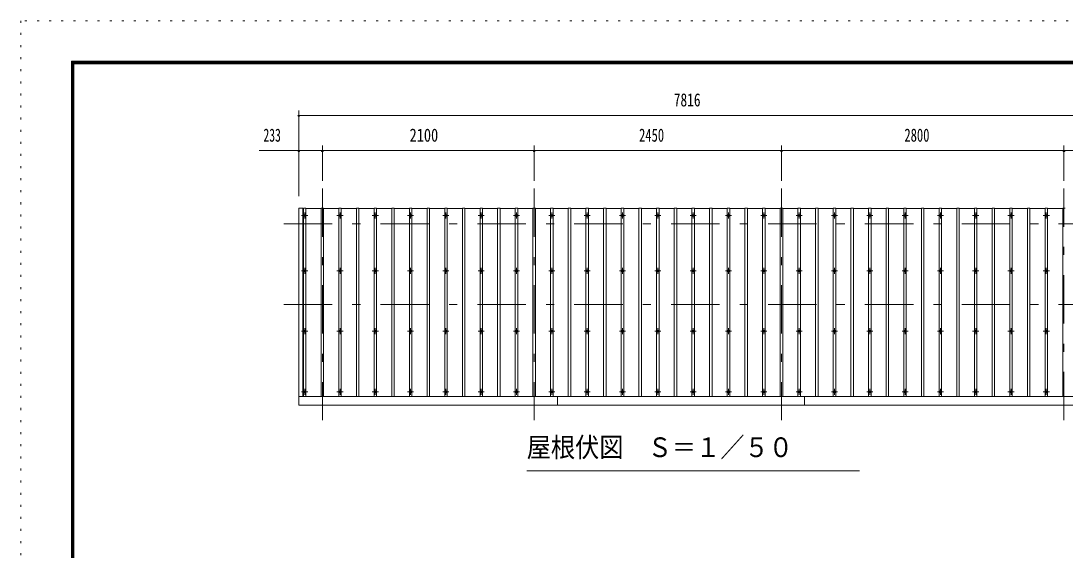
# Model space of a CAD drawing. Units: millimetres, scale not verified, with parts at other scales. Extents: x -23448 to 23452, y -10500 to 10500.
# Drawn here: x -6248 to 4101, y 5250 to 10500 of the extents above; entities that cross this region are included whole.
import ezdxf
from ezdxf.enums import TextEntityAlignment as Align

# ---------------------------------------------------------------- set-up
doc = ezdxf.new("R2010")
doc.units = ezdxf.units.MM
doc.header["$LTSCALE"] = 40
doc.linetypes.add('USER3', pattern=[24, 12, -5, 2, -5])
doc.linetypes.add('USER4', pattern=[3, 0.5, -2.5])
for name, color, linetype, lineweight in [('0-2_1-0BOLD', 7, 'Continuous', 18), ('0-3_1-2CENTER', 3, 'USER3', 18), ('0-4_1-4THIN', 4, 'Continuous', 18), ('0-5_1-5DIM', 3, 'Continuous', 18), ('0-C_F-F', 5, 'Continuous', 18), ('0-D_F-E_J_ADD', 5, 'USER4', 18)]:
    doc.layers.add(name, color=color, linetype=linetype, lineweight=lineweight)
doc.styles.add('ＭＳ ゴシック', font='')
doc.styles.get('ＭＳ ゴシック').set_extended_font_data('MS Gothic')

msp = doc.modelspace()

# ---------------------------------------------------------------- linework, layer by layer
at = {"layer": '0-2_1-0BOLD'}
for p, q in [((4322.55, 6774.16), (-3493.45, 6774.16)), ((-930.44, 6774.16), (-930.44, 6687.67)), ((1519.56, 6774.16), (1519.56, 6687.67)), ((-3493.44, 6687.67), (4322.55, 6687.67))]:
    msp.add_line(p, q, dxfattribs=at)
msp.add_lwpolyline([(-3453.44, 6774.16), (-3453.44, 8642.67), (-3493.44, 8642.67), (-3493.44, 6687.67)], dxfattribs=at)
for centre in [(-3435.45, 8570.29), (-3085.45, 8570.29), (-3085.45, 8570.29), (-2735.45, 8570.29), (-2385.45, 8570.29), (-2035.45, 8570.29), (-1685.45, 8570.29), (-1685.45, 8570.29), (-1335.45, 8570.29), (-985.44, 8570.29), (-635.45, 8570.29), (-285.45, 8570.29), (64.55, 8570.29), (414.55, 8570.29), (764.55, 8570.29), (764.55, 8570.29), (1114.55, 8570.29), (1464.56, 8570.29), (1814.56, 8570.29), (2164.56, 8570.29), (2514.56, 8570.29), (2864.56, 8570.29), (3214.56, 8570.29), (3564.55, 8570.29), (3564.56, 8570.29), (3914.55, 8570.29), (-3435.45, 8020.59), (-3085.45, 8020.59), (-3085.45, 8020.59), (-2735.45, 8020.59), (-2385.45, 8020.59), (-2035.45, 8020.59), (-1685.45, 8020.59), (-1685.45, 8020.59), (-1335.45, 8020.59), (-985.44, 8020.59), (-635.45, 8020.59), (-285.45, 8020.59), (64.55, 8020.59), (414.55, 8020.59), (764.55, 8020.59), (764.55, 8020.59), (1114.55, 8020.59), (1464.56, 8020.59), (1814.56, 8020.59), (2164.56, 8020.59), (2514.56, 8020.59), (2864.56, 8020.59), (3214.56, 8020.59), (3564.55, 8020.59), (3564.56, 8020.59), (3914.55, 8020.59), (-3435.45, 7422.81), (-3085.45, 7422.81), (-3085.45, 7422.81), (-2735.45, 7422.81), (-2385.45, 7422.81), (-2035.45, 7422.81), (-1685.45, 7422.81), (-1685.45, 7422.81), (-1335.45, 7422.81), (-985.44, 7422.81), (-635.45, 7422.81), (-285.45, 7422.81), (64.55, 7422.81), (414.55, 7422.81), (764.55, 7422.81), (764.55, 7422.81), (1114.55, 7422.81), (1464.56, 7422.81), (1814.56, 7422.81), (2164.56, 7422.81), (2514.56, 7422.81), (2864.56, 7422.81), (3214.56, 7422.81), (3564.55, 7422.81), (3564.56, 7422.81), (3914.55, 7422.81), (-3435.45, 6819.1), (-3085.45, 6819.1), (-3085.45, 6819.1), (-2735.45, 6819.1), (-2385.45, 6819.1), (-2035.45, 6819.1), (-1685.45, 6819.1), (-1685.45, 6819.1), (-1335.45, 6819.1), (-985.45, 6819.1), (-635.45, 6819.1), (-285.45, 6819.1), (64.55, 6819.1), (414.55, 6819.1), (764.55, 6819.1), (764.55, 6819.1), (1114.55, 6819.1), (1464.55, 6819.1), (1814.55, 6819.1), (2164.55, 6819.1), (2514.55, 6819.1), (2864.55, 6819.1), (3214.55, 6819.1), (3564.55, 6819.1), (3564.55, 6819.1), (3914.55, 6819.1)]:
    msp.add_circle(centre, 10, dxfattribs=at)
at = {"layer": '0-3_1-2CENTER'}
for p, q in [((-3260.45, 8837.68), (-3260.45, 6537.67)), ((-1160.45, 8837.68), (-1160.45, 6537.67)), ((1289.55, 8837.68), (1289.55, 6537.67)), ((4089.55, 6537.67), (4089.55, 8837.68)), ((4089.55, 6537.67), (4089.55, 8837.68)), ((-3435.45, 8600.28), (-3435.45, 8540.28)), ((-3085.45, 8540.28), (-3085.45, 8600.28)), ((-3085.45, 8600.28), (-3085.45, 8540.28)), ((-2735.45, 8540.28), (-2735.45, 8600.28)), ((-2385.45, 8600.28), (-2385.45, 8540.28)), ((-2035.45, 8600.28), (-2035.45, 8540.28)), ((-1685.45, 8540.28), (-1685.45, 8600.28)), ((-1685.45, 8600.28), (-1685.45, 8540.28)), ((-1335.45, 8600.28), (-1335.45, 8540.28)), ((-985.44, 8540.28), (-985.44, 8600.28)), ((-635.45, 8600.28), (-635.45, 8540.28)), ((-285.45, 8540.28), (-285.45, 8600.28)), ((64.55, 8600.28), (64.55, 8540.28)), ((414.55, 8600.28), (414.55, 8540.28)), ((764.55, 8540.28), (764.55, 8600.28)), ((764.55, 8600.28), (764.55, 8540.28)), ((1114.55, 8600.28), (1114.55, 8540.28)), ((1464.56, 8540.28), (1464.56, 8600.28)), ((1814.56, 8600.28), (1814.56, 8540.28)), ((2164.56, 8600.28), (2164.56, 8540.28)), ((2514.56, 8540.28), (2514.56, 8600.28)), ((2864.56, 8600.28), (2864.56, 8540.28)), ((3214.56, 8600.28), (3214.56, 8540.28)), ((3564.55, 8540.28), (3564.55, 8600.28)), ((3564.56, 8600.28), (3564.56, 8540.28)), ((3914.55, 8540.28), (3914.55, 8600.28)), ((-3643.44, 8487.67), (4472.55, 8487.67)), ((-3465.44, 8570.29), (-3405.45, 8570.29)), ((-3115.44, 8570.29), (-3055.45, 8570.29)), ((-2705.45, 8570.29), (-2765.44, 8570.29)), ((-2415.44, 8570.29), (-2355.45, 8570.29)), ((-2065.44, 8570.29), (-2005.45, 8570.29)), ((-1715.44, 8570.29), (-1655.45, 8570.29)), ((-1365.44, 8570.29), (-1305.45, 8570.29)), ((-1015.44, 8570.29), (-955.45, 8570.29)), ((-665.44, 8570.29), (-605.45, 8570.29)), ((-255.45, 8570.29), (-315.44, 8570.29)), ((34.56, 8570.29), (94.55, 8570.29)), ((384.56, 8570.29), (444.55, 8570.29)), ((734.56, 8570.29), (794.55, 8570.29)), ((1084.56, 8570.29), (1144.55, 8570.29)), ((1434.56, 8570.29), (1494.55, 8570.29)), ((1784.56, 8570.29), (1844.55, 8570.29)), ((2134.56, 8570.29), (2194.55, 8570.29)), ((2544.55, 8570.29), (2484.56, 8570.29)), ((2834.56, 8570.29), (2894.55, 8570.29)), ((3184.56, 8570.29), (3244.55, 8570.29)), ((3534.56, 8570.29), (3594.55, 8570.29)), ((3944.55, 8570.29), (3884.56, 8570.29)), ((-3405.45, 8020.59), (-3465.44, 8020.59)), ((-3435.45, 7990.59), (-3435.45, 8050.59)), ((-3055.45, 8020.59), (-3115.44, 8020.59)), ((-3085.45, 8050.59), (-3085.45, 7990.59)), ((-3085.45, 7990.59), (-3085.45, 8050.59)), ((-2705.45, 8020.59), (-2765.44, 8020.59)), ((-2735.45, 8050.59), (-2735.45, 7990.59)), ((-2415.44, 8020.59), (-2355.45, 8020.59)), ((-2385.45, 7990.59), (-2385.45, 8050.59)), ((-2065.44, 8020.59), (-2005.45, 8020.59)), ((-2035.45, 7990.59), (-2035.45, 8050.59)), ((-1655.45, 8020.59), (-1715.44, 8020.59)), ((-1685.45, 8050.59), (-1685.45, 7990.59)), ((-1685.45, 7990.59), (-1685.45, 8050.59)), ((-1365.44, 8020.59), (-1305.45, 8020.59)), ((-1335.45, 7990.59), (-1335.45, 8050.59)), ((-955.45, 8020.59), (-1015.44, 8020.59)), ((-985.44, 8050.59), (-985.44, 7990.59)), ((-605.45, 8020.59), (-665.44, 8020.59)), ((-635.45, 7990.59), (-635.45, 8050.59)), ((-255.45, 8020.59), (-315.44, 8020.59)), ((-285.45, 8050.59), (-285.45, 7990.59)), ((34.56, 8020.59), (94.55, 8020.59)), ((64.55, 7990.59), (64.55, 8050.59)), ((384.56, 8020.59), (444.55, 8020.59)), ((414.55, 7990.59), (414.55, 8050.59)), ((794.55, 8020.59), (734.56, 8020.59)), ((764.55, 8050.59), (764.55, 7990.59)), ((764.55, 7990.59), (764.55, 8050.59)), ((1084.56, 8020.59), (1144.55, 8020.59)), ((1114.55, 7990.59), (1114.55, 8050.59)), ((1494.55, 8020.59), (1434.56, 8020.59)), ((1464.56, 8050.59), (1464.56, 7990.59)), ((1784.56, 8020.59), (1844.55, 8020.59)), ((1814.56, 7990.59), (1814.56, 8050.59)), ((2134.56, 8020.59), (2194.55, 8020.59)), ((2164.56, 7990.59), (2164.56, 8050.59)), ((2544.55, 8020.59), (2484.56, 8020.59)), ((2514.56, 8050.59), (2514.56, 7990.59)), ((2894.55, 8020.59), (2834.56, 8020.59)), ((2864.56, 7990.59), (2864.56, 8050.59)), ((3244.55, 8020.59), (3184.56, 8020.59)), ((3214.56, 7990.59), (3214.56, 8050.59)), ((3594.55, 8020.59), (3534.56, 8020.59)), ((3564.55, 8050.59), (3564.55, 7990.59)), ((3564.56, 7990.59), (3564.56, 8050.59)), ((3884.56, 8020.59), (3944.55, 8020.59)), ((3914.55, 8050.59), (3914.55, 7990.59)), ((-3643.44, 7687.67), (4472.55, 7687.67)), ((-3435.45, 7392.8), (-3435.45, 7452.81)), ((-3085.45, 7452.81), (-3085.45, 7392.8)), ((-3085.45, 7392.8), (-3085.45, 7452.81)), ((-2735.45, 7452.81), (-2735.45, 7392.8)), ((-2385.45, 7392.8), (-2385.45, 7452.81)), ((-2035.45, 7392.8), (-2035.45, 7452.81)), ((-1685.45, 7452.81), (-1685.45, 7392.8)), ((-1685.45, 7392.8), (-1685.45, 7452.81)), ((-1335.45, 7392.8), (-1335.45, 7452.81)), ((-985.44, 7452.81), (-985.44, 7392.8)), ((-635.45, 7392.8), (-635.45, 7452.81)), ((-285.45, 7452.81), (-285.45, 7392.8)), ((64.55, 7392.8), (64.55, 7452.81)), ((414.55, 7392.8), (414.55, 7452.81)), ((764.55, 7452.81), (764.55, 7392.8)), ((764.55, 7392.8), (764.55, 7452.81)), ((1114.55, 7392.8), (1114.55, 7452.81)), ((1464.56, 7452.81), (1464.56, 7392.8)), ((1814.56, 7392.8), (1814.56, 7452.81)), ((2164.56, 7392.8), (2164.56, 7452.81)), ((2514.56, 7452.81), (2514.56, 7392.8)), ((2864.56, 7392.8), (2864.56, 7452.81)), ((3214.56, 7392.8), (3214.56, 7452.81)), ((3564.55, 7452.81), (3564.55, 7392.8)), ((3564.56, 7392.8), (3564.56, 7452.81)), ((3914.55, 7452.81), (3914.55, 7392.8)), ((-3405.45, 7422.81), (-3465.44, 7422.81)), ((-3055.45, 7422.81), (-3115.44, 7422.81)), ((-2705.45, 7422.81), (-2765.44, 7422.81)), ((-2415.44, 7422.81), (-2355.45, 7422.81)), ((-2065.44, 7422.81), (-2005.45, 7422.81)), ((-1655.45, 7422.81), (-1715.44, 7422.81)), ((-1365.44, 7422.81), (-1305.45, 7422.81)), ((-955.45, 7422.81), (-1015.44, 7422.81)), ((-605.45, 7422.81), (-665.44, 7422.81)), ((-255.45, 7422.81), (-315.44, 7422.81)), ((34.56, 7422.81), (94.55, 7422.81)), ((384.56, 7422.81), (444.55, 7422.81)), ((794.55, 7422.81), (734.56, 7422.81)), ((1084.56, 7422.81), (1144.55, 7422.81)), ((1494.55, 7422.81), (1434.56, 7422.81)), ((1784.56, 7422.81), (1844.55, 7422.81)), ((2134.56, 7422.81), (2194.55, 7422.81)), ((2544.55, 7422.81), (2484.56, 7422.81)), ((2894.55, 7422.81), (2834.56, 7422.81)), ((3244.55, 7422.81), (3184.56, 7422.81)), ((3594.55, 7422.81), (3534.56, 7422.81)), ((3944.55, 7422.81), (3884.56, 7422.81)), ((-3435.45, 6849.1), (-3435.45, 6789.1)), ((-3085.45, 6849.1), (-3085.45, 6789.1)), ((-3085.45, 6789.1), (-3085.45, 6849.1)), ((-2735.45, 6849.1), (-2735.45, 6789.1)), ((-2385.45, 6789.1), (-2385.45, 6849.1)), ((-2035.45, 6789.1), (-2035.45, 6849.1)), ((-1685.45, 6849.1), (-1685.45, 6789.1)), ((-1685.45, 6789.1), (-1685.45, 6849.1)), ((-1335.45, 6789.1), (-1335.45, 6849.1)), ((-985.45, 6849.1), (-985.45, 6789.1)), ((-635.45, 6789.1), (-635.45, 6849.1)), ((-285.45, 6849.1), (-285.45, 6789.1)), ((64.55, 6789.1), (64.55, 6849.1)), ((414.55, 6789.1), (414.55, 6849.1)), ((764.55, 6849.1), (764.55, 6789.1)), ((764.55, 6789.1), (764.55, 6849.1)), ((1114.55, 6789.1), (1114.55, 6849.1)), ((1464.55, 6849.1), (1464.55, 6789.1)), ((1814.55, 6789.1), (1814.55, 6849.1)), ((2164.55, 6789.1), (2164.55, 6849.1)), ((2514.55, 6849.1), (2514.55, 6789.1)), ((2864.55, 6789.1), (2864.55, 6849.1)), ((3214.55, 6789.1), (3214.55, 6849.1)), ((3564.55, 6849.1), (3564.55, 6789.1)), ((3564.55, 6789.1), (3564.55, 6849.1)), ((3914.55, 6849.1), (3914.55, 6789.1)), ((-3405.45, 6819.1), (-3465.44, 6819.1)), ((-3115.44, 6819.1), (-3055.45, 6819.1)), ((-2765.44, 6819.1), (-2705.45, 6819.1)), ((-2415.44, 6819.1), (-2355.45, 6819.1)), ((-2065.44, 6819.1), (-2005.45, 6819.1)), ((-1715.44, 6819.1), (-1655.45, 6819.1)), ((-1365.44, 6819.1), (-1305.45, 6819.1)), ((-1015.44, 6819.1), (-955.45, 6819.1)), ((-665.44, 6819.1), (-605.45, 6819.1)), ((-315.44, 6819.1), (-255.45, 6819.1)), ((34.56, 6819.1), (94.55, 6819.1)), ((384.56, 6819.1), (444.55, 6819.1)), ((734.56, 6819.1), (794.55, 6819.1)), ((1084.56, 6819.1), (1144.55, 6819.1)), ((1434.56, 6819.1), (1494.55, 6819.1)), ((1784.56, 6819.1), (1844.55, 6819.1)), ((2134.56, 6819.1), (2194.55, 6819.1)), ((2484.56, 6819.1), (2544.55, 6819.1)), ((2834.56, 6819.1), (2894.55, 6819.1)), ((3184.56, 6819.1), (3244.55, 6819.1)), ((3534.56, 6819.1), (3594.55, 6819.1)), ((3884.56, 6819.1), (3944.55, 6819.1))]:
    msp.add_line(p, q, dxfattribs=at)
at = {"layer": '0-4_1-4THIN'}
for p, q in [((-3447.95, 8638.43), (-3453.44, 8638.43)), ((-3422.94, 8638.43), (-3272.95, 8638.43)), ((-3272.95, 8642.67), (-3272.95, 6774.16)), ((-3247.94, 6774.16), (-3247.94, 8642.67)), ((-3247.94, 6774.16), (-3247.94, 8642.67)), ((-3247.94, 8638.43), (-3097.95, 8638.43)), ((-3097.95, 8642.67), (-3097.95, 6774.16)), ((-3072.94, 6774.16), (-3072.94, 8642.67)), ((-3072.94, 6774.16), (-3072.94, 8642.67)), ((-3072.94, 8638.43), (-2922.95, 8638.43)), ((-2897.94, 8638.43), (-2747.95, 8638.43)), ((-2722.94, 8638.43), (-2572.95, 8638.43)), ((-2547.94, 8638.43), (-2397.95, 8638.43)), ((-2372.94, 8638.43), (-2222.95, 8638.43)), ((-2197.94, 8638.43), (-2047.95, 8638.43)), ((-2022.94, 8638.43), (-1872.95, 8638.43)), ((-1872.95, 8642.67), (-1872.95, 6774.16)), ((-1872.95, 8642.67), (-1872.95, 6774.16)), ((-1847.94, 6774.16), (-1847.94, 8642.67)), ((-1847.94, 8638.43), (-1697.95, 8638.43)), ((-1697.95, 8642.67), (-1697.95, 6774.16)), ((-1697.95, 8642.67), (-1697.95, 6774.16)), ((-1672.94, 6774.16), (-1672.94, 8642.67)), ((-1672.94, 8638.43), (-1522.95, 8638.43)), ((-1497.94, 8638.43), (-1347.95, 8638.43)), ((-1322.94, 8638.43), (-1172.94, 8638.43)), ((-1147.94, 8638.43), (-997.95, 8638.43)), ((-972.94, 8638.43), (-822.94, 8638.43)), ((-822.94, 8642.67), (-822.94, 6774.16)), ((-797.94, 6774.16), (-797.94, 8642.67)), ((-797.94, 6774.16), (-797.94, 8642.67)), ((-797.94, 8638.43), (-647.95, 8638.43)), ((-622.94, 8638.43), (-472.95, 8638.43)), ((-447.94, 8638.43), (-297.95, 8638.43)), ((-272.94, 8638.43), (-122.95, 8638.43)), ((-97.94, 8638.43), (52.05, 8638.43)), ((77.06, 8638.43), (227.05, 8638.43)), ((252.06, 8638.43), (402.05, 8638.43)), ((427.06, 8638.43), (577.05, 8638.43)), ((577.05, 8642.67), (577.05, 6774.16)), ((577.05, 8642.67), (577.05, 6774.16)), ((602.06, 6774.16), (602.06, 8642.67)), ((602.06, 8638.43), (752.05, 8638.43)), ((752.05, 8642.67), (752.05, 6774.16)), ((752.05, 8642.67), (752.05, 6774.16)), ((777.06, 6774.16), (777.06, 8642.67)), ((777.06, 8638.43), (927.05, 8638.43)), ((952.06, 8638.43), (1102.05, 8638.43)), ((1127.06, 8638.43), (1277.06, 8638.43)), ((1302.06, 8638.43), (1452.05, 8638.43)), ((1477.06, 8638.43), (1627.06, 8638.43)), ((1652.06, 8638.43), (1802.05, 8638.43)), ((1827.06, 8638.43), (1977.06, 8638.43)), ((2002.06, 8638.43), (2152.05, 8638.43)), ((2177.06, 8638.43), (2327.06, 8638.43)), ((2352.06, 8638.43), (2502.05, 8638.43)), ((2527.06, 8638.43), (2677.06, 8638.43)), ((2702.06, 8638.43), (2852.05, 8638.43)), ((2877.06, 8638.43), (3027.06, 8638.43)), ((3052.06, 8638.43), (3202.05, 8638.43)), ((3227.06, 8638.43), (3377.06, 8638.43)), ((3377.06, 8642.67), (3377.06, 6774.16)), ((3402.06, 6774.16), (3402.06, 8642.67)), ((3402.06, 6774.16), (3402.06, 8642.67)), ((3402.06, 8638.43), (3552.05, 8638.43)), ((3552.05, 8642.67), (3552.05, 6774.16)), ((3577.05, 6774.16), (3577.05, 8642.67)), ((3577.06, 6774.16), (3577.06, 8642.67)), ((3577.06, 8638.43), (3727.06, 8638.43)), ((3752.06, 8638.43), (3902.05, 8638.43)), ((3902.05, 8642.67), (3902.05, 6774.16)), ((3927.06, 8642.67), (3902.05, 8642.67)), ((3927.05, 8638.43), (4077.06, 8638.43)), ((3927.06, 6774.16), (3927.06, 8642.67)), ((4102.06, 8642.67), (4077.05, 8642.67)), ((4077.05, 8642.67), (4077.05, 6774.16)), ((4077.06, 8642.67), (4077.06, 6774.16))]:
    msp.add_line(p, q, dxfattribs=at)
for points in [[(-3422.94, 6774.16), (-3422.94, 8642.67), (-3447.95, 8642.67), (-3447.95, 6774.16)], [(-3247.94, 8642.67), (-3272.95, 8642.67), (-3272.95, 6774.16)], [(-3072.94, 8642.67), (-3097.95, 8642.67), (-3097.95, 6774.16)], [(-2897.94, 6774.16), (-2897.94, 8642.67), (-2922.95, 8642.67), (-2922.95, 6774.16)], [(-2722.94, 6774.16), (-2722.94, 8642.67), (-2747.95, 8642.67), (-2747.95, 6774.16)], [(-2547.94, 6774.16), (-2547.94, 8642.67), (-2572.95, 8642.67), (-2572.95, 6774.16)], [(-2372.94, 6774.16), (-2372.94, 8642.67), (-2397.95, 8642.67), (-2397.95, 6774.16)], [(-2197.94, 6774.16), (-2197.94, 8642.67), (-2222.95, 8642.67), (-2222.95, 6774.16)], [(-2022.94, 6774.16), (-2022.94, 8642.67), (-2047.95, 8642.67), (-2047.95, 6774.16)], [(-1847.94, 6774.16), (-1847.94, 8642.67), (-1872.95, 8642.67)], [(-1672.94, 6774.16), (-1672.94, 8642.67), (-1697.95, 8642.67)], [(-1497.94, 6774.16), (-1497.94, 8642.67), (-1522.95, 8642.67), (-1522.95, 6774.16)], [(-1322.94, 6774.16), (-1322.94, 8642.67), (-1347.95, 8642.67), (-1347.95, 6774.16)], [(-1147.94, 6774.16), (-1147.94, 8642.67), (-1172.94, 8642.67), (-1172.94, 6774.16)], [(-972.94, 6774.16), (-972.94, 8642.67), (-997.95, 8642.67), (-997.95, 6774.16)], [(-797.94, 8642.67), (-822.95, 8642.67), (-822.95, 6774.16)], [(-622.94, 6774.16), (-622.94, 8642.67), (-647.95, 8642.67), (-647.95, 6774.16)], [(-447.94, 6774.16), (-447.94, 8642.67), (-472.95, 8642.67), (-472.95, 6774.16)], [(-272.94, 6774.16), (-272.94, 8642.67), (-297.95, 8642.67), (-297.95, 6774.16)], [(-97.94, 6774.16), (-97.94, 8642.67), (-122.95, 8642.67), (-122.95, 6774.16)], [(77.06, 6774.16), (77.06, 8642.67), (52.05, 8642.67), (52.05, 6774.16)], [(252.06, 6774.16), (252.06, 8642.67), (227.05, 8642.67), (227.05, 6774.16)], [(427.06, 6774.16), (427.06, 8642.67), (402.05, 8642.67), (402.05, 6774.16)], [(602.06, 6774.16), (602.06, 8642.67), (577.05, 8642.67)], [(777.06, 6774.16), (777.06, 8642.67), (752.05, 8642.67)], [(952.06, 6774.16), (952.06, 8642.67), (927.05, 8642.67), (927.05, 6774.16)], [(1127.06, 6774.16), (1127.06, 8642.67), (1102.05, 8642.67), (1102.05, 6774.16)], [(1302.06, 6774.16), (1302.06, 8642.67), (1277.06, 8642.67), (1277.06, 6774.16)], [(1477.06, 6774.16), (1477.06, 8642.67), (1452.05, 8642.67), (1452.05, 6774.16)], [(1652.06, 6774.16), (1652.06, 8642.67), (1627.06, 8642.67), (1627.06, 6774.16)], [(1827.06, 6774.16), (1827.06, 8642.67), (1802.05, 8642.67), (1802.05, 6774.16)], [(2002.06, 6774.16), (2002.06, 8642.67), (1977.06, 8642.67), (1977.06, 6774.16)], [(2177.06, 6774.16), (2177.06, 8642.67), (2152.05, 8642.67), (2152.05, 6774.16)], [(2352.06, 6774.16), (2352.06, 8642.67), (2327.06, 8642.67), (2327.06, 6774.16)], [(2527.06, 6774.16), (2527.06, 8642.67), (2502.05, 8642.67), (2502.05, 6774.16)], [(2702.06, 6774.16), (2702.06, 8642.67), (2677.06, 8642.67), (2677.06, 6774.16)], [(2877.06, 6774.16), (2877.06, 8642.67), (2852.05, 8642.67), (2852.05, 6774.16)], [(3052.06, 6774.16), (3052.06, 8642.67), (3027.06, 8642.67), (3027.06, 6774.16)], [(3227.06, 6774.16), (3227.06, 8642.67), (3202.05, 8642.67), (3202.05, 6774.16)], [(3402.06, 8642.67), (3377.05, 8642.67), (3377.05, 6774.16)], [(3577.06, 8642.67), (3552.05, 8642.67), (3552.05, 6774.16)], [(3752.06, 6774.16), (3752.06, 8642.67), (3727.06, 8642.67), (3727.06, 6774.16)]]:
    msp.add_lwpolyline(points, dxfattribs=at)
at = {"layer": '0-5_1-5DIM'}
for p, q in [((-3483.44, 9562.48), (-3503.44, 9562.48)), ((-3493.44, 9612.48), (-3493.44, 8762.48)), ((4715.05, 9212.48), (-3885.94, 9212.48)), ((-3483.44, 9212.48), (-3503.44, 9212.48)), ((-3250.45, 9212.48), (-3270.45, 9212.48)), ((-3260.45, 9262.48), (-3260.45, 8912.48)), ((-3260.45, 9212.48), (-1160.45, 9212.48)), ((-1150.45, 9212.48), (-1170.45, 9212.48)), ((-1160.45, 8912.48), (-1160.45, 9262.48)), ((-1160.45, 9212.48), (1289.55, 9212.48)), ((1299.55, 9212.48), (1279.55, 9212.48)), ((1289.55, 8912.48), (1289.55, 9262.48)), ((1289.55, 9212.48), (4089.56, 9212.48)), ((4099.56, 9212.48), (4079.56, 9212.48)), ((4089.56, 8912.48), (4089.56, 9262.48)), ((-1235.44, 6037.67), (2064.56, 6037.67))]:
    msp.add_line(p, q, dxfattribs=at)
msp.add_lwpolyline([(4322.55, 9562.48), (-3493.44, 9562.48), (4322.55, 9562.48)], dxfattribs=at)
for centre in [(-3493.44, 9562.48), (-3493.44, 9212.48), (-3260.45, 9212.48), (-1160.45, 9212.48), (1289.55, 9212.48), (4089.56, 9212.48)]:
    msp.add_arc(centre, 10, 180, 0, dxfattribs=at)
at = {"layer": '0-C_F-F'}
for points in [[(-5748.12, 10100), (-5748.12, -10000), (22951.87, -10000), (22951.87, 10100)], [(-5745.62, 10097.5), (22949.37, 10097.5), (22949.37, -9997.5), (-5745.62, -9997.5)], [(-5743.12, 10095), (-5743.12, -9995), (22946.87, -9995), (22946.87, 10095)], [(-5740.62, 10092.5), (22944.37, 10092.5), (22944.37, -9992.5), (-5740.62, -9992.5)], [(-5738.12, 10090), (22941.87, 10090), (22941.87, -9990), (-5738.12, -9990)], [(-5735.62, 10087.5), (22939.37, 10087.5), (22939.37, -9987.5), (-5735.62, -9987.5)], [(-5733.12, 10085), (22936.87, 10085), (22936.87, -9985), (-5733.12, -9985)], [(-5730.62, 10082.5), (-5730.62, -9982.5), (22934.38, -9982.5), (22934.38, 10082.5)], [(-5728.12, 10080), (-5728.12, -9980), (22931.87, -9980), (22931.87, 10080)], [(-5725.62, 10077.5), (-5725.62, -9977.5), (22929.37, -9977.5), (22929.37, 10077.5)], [(-5723.12, 10075), (22926.87, 10075), (22926.87, -9975), (-5723.12, -9975)]]:
    msp.add_lwpolyline(points, close=True, dxfattribs=at)
at = {"layer": '0-D_F-E_J_ADD'}
msp.add_lwpolyline([(-6248.13, 10500), (-6248.13, -10500), (23451.87, -10500), (23451.87, 10500)], close=True, dxfattribs=at)

# ---------------------------------------------------------------- texts
at = {"layer": '0-5_1-5DIM', "color": 7, "style": 'ＭＳ ゴシック'}
for s, height, width, p in [('7816', 130.2, 0.75, (222.33, 9612.48)), ('233', 130.2, 0.65, (-3844.12, 9262.48)), ('2100', 130.2, 0.8, (-2395.83, 9262.48)), ('2450', 130.2, 0.7, (-121.45, 9262.48)), ('2800', 130.2, 0.7, (2508.28, 9262.48)), ('屋根伏図\u3000Ｓ＝１／５０', 195.4, 0.9, (-1235.44, 6114.32))]:
    msp.add_text(s, height=height, dxfattribs=dict(at, width=width)).set_placement(p, align=Align.BOTTOM_LEFT)

doc.saveas('drawing.dxf')
